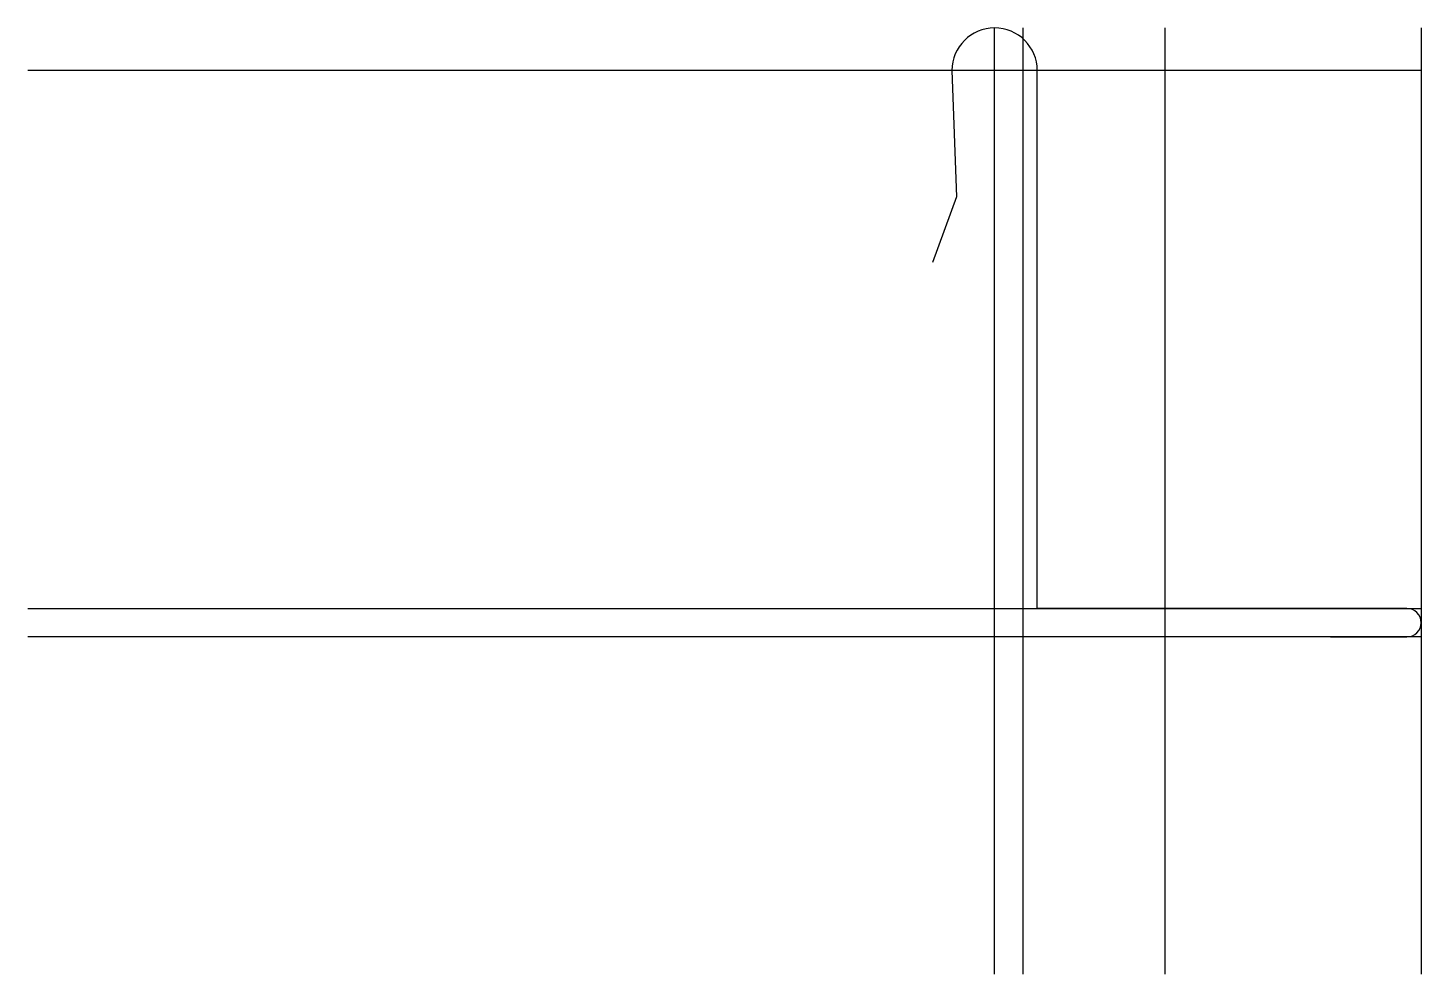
# Model space of a CAD drawing. Extents: x -34 to 15, y -12.9 to 20.4.
import ezdxf

# ---------------------------------------------------------------- set-up
doc = ezdxf.new("R2010")
doc.units = 0
doc.layers.get('0').update_dxf_attribs({"linetype": 'CONTINUOUS'})

msp = doc.modelspace()

# ---------------------------------------------------------------- linework, layer by layer
at = {"linetype": 'CONTINUOUS'}
for p, q in [((0, -12.86), (0, 20.42)), ((1, -12.86), (1, 20.42)), ((6, -12.86), (6, 20.42)), ((15, 20.42), (15, -12.86)), ((15, 18.92), (-34, 18.92)), ((-1.5, 18.92), (-1.34, 14.48)), ((1.5, 0), (1.5, 18.92)), ((-1.34, 14.48), (-2.18, 12.17)), ((-34, 0), (15, 0)), ((14.5, 0), (1.5, 0)), ((15, -1), (-34, -1)), ((11.81, -1), (14.5, -1))]:
    msp.add_line(p, q, dxfattribs=at)
for centre, radius, start, end in [((0, 18.92), 1.5, 0, 180), ((14.5, -0.5), 0.5, 270, 90)]:
    msp.add_arc(centre, radius, start, end, dxfattribs=at)

doc.saveas('drawing.dxf')
